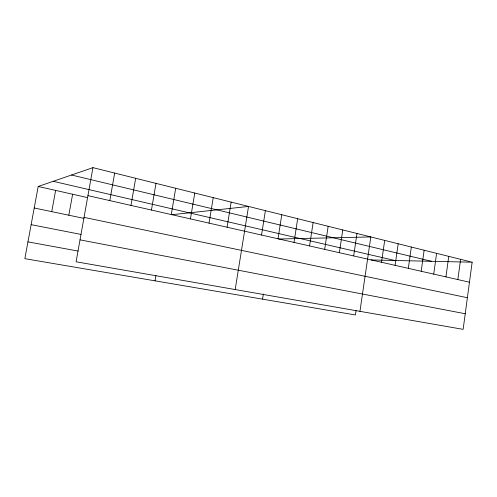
<?xml version="1.0" encoding="UTF-8"?>
<svg xmlns="http://www.w3.org/2000/svg" width="497" height="497" viewBox="0 0 497 497"><rect width="100%" height="100%" fill="white"/><g stroke="black" fill="none" stroke-linecap="round" stroke-linejoin="round"><path stroke-width="0.75" d="M472.15 262.205L463.136 329.356L76.097 261.782L92.939 167.644L472.15 262.205L370.979 259.95M445.939 276.885L448.754 256.371M457.849 279.587L460.601 259.328M433.726 274.114L436.602 253.346M421.189 271.269L424.134 250.233M408.323 268.349L411.33 247.04M395.103 265.348L398.19 243.766M381.528 262.267L384.69 240.399M356.063 310.439L355.398 314.961L24.85 258.67L38.188 186.481L92.939 167.644M359.946 311.339L370.818 236.939L278.687 239.014M353.665 255.949L356.983 233.491M339.364 252.7L342.768 229.943M324.671 249.37L328.157 226.303M309.556 245.94L313.129 222.557M294.007 242.412L297.678 218.699M262.571 299.151L263.379 294.019M278.003 238.777L281.768 214.735M261.528 235.038L265.398 210.653M235.193 289.558L248.531 206.448L171.608 214.729M227.073 227.222L231.155 202.111M209.038 223.128L213.238 197.644M190.444 218.91L194.762 193.035M155.033 280.842L155.94 275.512M171.254 214.555L175.696 188.282M151.436 210.057L156.008 183.374M130.966 205.41L135.675 178.305M109.806 200.614L114.664 173.068M68.828 215.213L72.618 194.24M51.744 211.647L55.627 190.407M27.95 241.877L78.122 251.06M80.023 239.852L465.229 313.744M31.137 224.65L81.098 234.447M84.043 217.363L467.379 297.722M34.212 207.988L83.968 218.376M38.188 186.481L87.683 197.632M87.926 195.644L469.46 282.221M53.198 181.312L394.835 260.484M71.531 175.012L431.471 261.298"/></g></svg>
